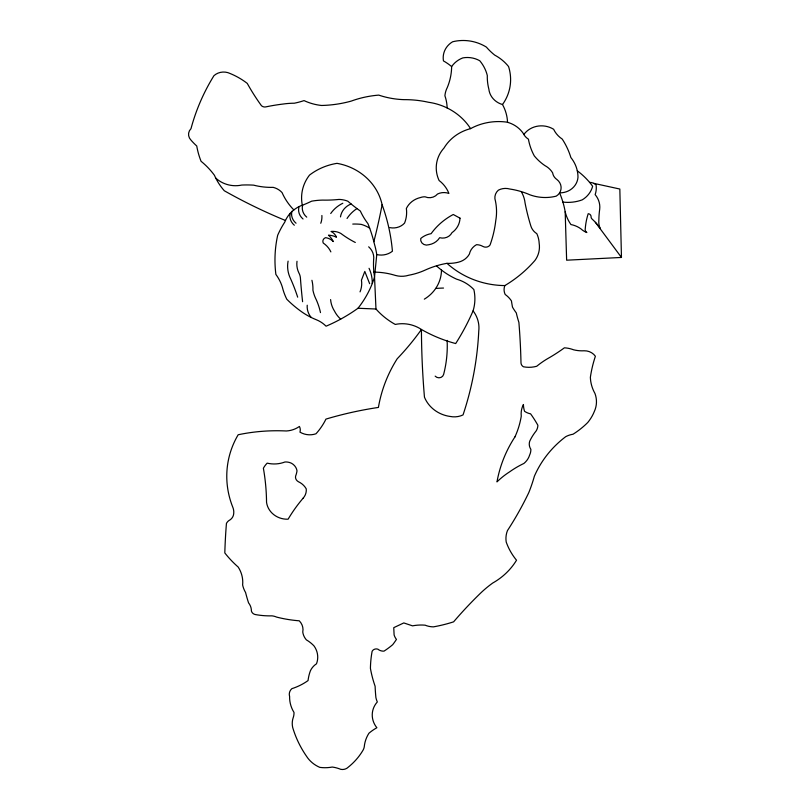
<?xml version="1.0" encoding="UTF-8"?>
<svg xmlns="http://www.w3.org/2000/svg" width="810" height="810" viewBox="0 0 810 810"><rect width="100%" height="100%" fill="white"/><g stroke="black" fill="none" stroke-linecap="round" stroke-linejoin="round"><path stroke-width="1.21" d="M375.972 309.005L357.99 308.256A168.672 155.601 9.2 0 1 326.065 326.197A27.813 25.667 9.2 0 0 316.426 319.778A67.514 62.289 9.2 0 1 299.973 310.574A109.38 100.906 9.2 0 1 286.781 299.214A63.21 58.31 9.2 0 1 282.386 287.267A44.914 41.431 9.2 0 0 275.876 274.428A134.268 123.859 9.2 0 1 277.678 235.264A105.219 97.068 9.2 0 1 284.766 222.112A32.177 29.676 9.2 0 1 303.993 204.596A124.618 114.959 9.2 0 0 311.597 201.184A66.602 61.438 9.2 0 1 322.542 200.1A120.953 111.588 9.2 0 0 339.025 199.432A23.561 21.738 9.2 0 1 347.834 201.214A160.805 148.341 9.2 0 0 360.339 211.025A71.584 66.045 9.2 0 0 367.912 223.611A158.74 146.438 9.2 0 1 374.534 244.468A92.067 84.939 9.2 0 1 376.761 254.573L374.534 277.01L375.972 309.005A71.189 65.671 9.2 0 0 395.27 324.435A32.086 29.595 9.2 0 1 421.433 329.478A133.083 122.776 9.2 0 0 455.696 343.551A268.89 248.062 9.2 0 0 473.091 310.848A48.387 44.641 9.2 0 0 473.86 289.565A36.754 33.909 9.2 0 0 456.637 279.177A73.639 67.939 9.2 0 1 436.458 265.832M593.771 183.354L619.832 189.034L621.462 257.448L566.635 260.192L565.178 211.724A100.086 92.33 9.2 0 0 559.609 192.861A18.681 17.233 9.2 0 0 577.976 177.42A34.678 31.995 9.2 0 0 570.868 157.535A77.254 71.27 9.2 0 0 562.221 139.067A24.502 22.599 9.2 0 1 553.635 129.266A21.698 20.017 9.2 0 0 523.867 134.511M595.401 222.315L621.462 257.448M369.654 283.713L364.814 271.441L361.452 280.179A25.201 23.247 9.2 0 1 360.035 291.883M565.178 211.724A39.811 36.723 9.2 0 0 570.939 224.552A23.257 21.455 9.2 0 1 581.114 228.997A16.605 15.319 9.2 0 0 586.855 232.541A3.999 3.685 9.2 0 1 585.265 228.633A76.17 70.267 9.2 0 1 588.202 213.698A3.108 2.865 9.2 0 1 591.067 216.837A3.351 3.088 9.2 0 0 591.928 218.892A56.386 52.012 9.2 0 1 600.018 228.035A18.033 16.635 9.2 0 1 598.863 220.29A100.339 92.563 9.2 0 1 599.694 209.203A21.364 19.713 9.2 0 0 595.147 194.633A23.824 21.981 9.2 0 0 596.069 184.913A8.88 8.191 9.2 0 0 589.619 182.402M562.899 202.085A39.275 36.227 9.2 0 0 582.208 199.868A25.1 23.156 9.2 0 0 592.637 186.27A72.08 66.501 9.2 0 0 577.287 170.809M447.14 107.963A45.967 42.414 9.2 0 0 444.913 95.782A26.122 24.098 9.2 0 1 447.252 87.612A65.883 60.78 9.2 0 0 451.646 66.592A24.756 22.842 9.2 0 1 462.844 57.895A23.571 21.748 9.2 0 1 479.763 60.74A39.781 36.693 9.2 0 1 487.306 75.522A56.295 51.931 9.2 0 0 488.845 89.09A18.873 17.405 9.2 0 0 502.504 104.53A45.249 41.745 9.2 0 1 507.546 122.31M451.646 66.592A52.144 48.104 9.2 0 0 443.455 60.902A21.08 19.45 9.2 0 1 452.638 41.766A41.026 37.847 9.2 0 1 486.364 47.081A62.542 57.702 9.2 0 0 494.697 55.1A44.185 40.763 9.2 0 1 508.569 66.552A49.582 45.735 9.2 0 1 502.504 104.53M389.853 227.64A15.38 14.185 9.2 0 0 404.554 223.114A33.342 30.76 9.2 0 0 406.357 208.484A21.728 20.037 9.2 0 1 420.532 197.519A11.867 10.955 9.2 0 1 425.078 196.82A10.368 9.558 9.2 0 0 437.522 194.025A13.679 12.616 9.2 0 1 448.902 193.438A30.851 28.461 9.2 0 0 439.101 180.508A33.898 31.276 9.2 0 1 444.001 148.058A45.542 42.019 9.2 0 1 470.58 128.638A56.204 51.85 9.2 0 1 506.959 122.148A27.469 25.343 9.2 0 1 523.341 133.528A13.932 12.849 9.2 0 0 528.424 139.168A61.013 56.295 9.2 0 0 534.306 155.915A49.997 46.119 9.2 0 0 544.806 165.534A19.825 18.286 9.2 0 1 552.653 172.884A10.307 9.507 9.2 0 0 556.895 179.506A11.198 10.327 9.2 0 1 556.267 196.121A41.462 38.252 9.2 0 1 529.932 194.815A73.052 67.392 9.2 0 0 509.875 189.034A14.539 13.416 9.2 0 0 498.373 190.168A11.38 10.5 9.2 0 0 495.467 201.113A60.973 56.255 9.2 0 1 495.74 220.765A126.249 116.468 9.2 0 1 490.05 244.984A5.285 4.87 9.2 0 1 482.871 246.422A12.18 11.239 9.2 0 0 476.483 244.691A15.643 14.438 9.2 0 0 469.385 254.077A17.901 16.514 9.2 0 1 458.308 262.217A37.24 34.354 9.2 0 1 446.806 263.351A87.784 80.99 9.2 0 0 425.412 269.983A68.698 63.372 9.2 0 1 408.675 275.248A21.819 20.128 9.2 0 1 395.493 275.461A67.605 62.37 9.2 0 0 373.886 272.13M470.58 128.638A57.53 53.065 9.2 0 0 428.551 102.283A99.64 91.925 9.2 0 0 404.079 99.65A81.051 74.773 9.2 0 1 378.756 95.114A99.529 91.814 9.2 0 0 351.246 101.088A114.19 105.341 9.2 0 1 321.56 105.472A50.504 46.595 9.2 0 1 304.054 100.602A78.833 72.728 9.2 0 1 294.324 103.214A75.117 69.295 9.2 0 0 283.075 104.044A194.896 179.8 9.2 0 0 266.085 106.829A4.627 4.263 9.2 0 1 261.407 105.644A228.147 210.478 9.2 0 1 247.273 83.41A70.126 64.689 9.2 0 0 227.823 72.617A14.226 13.132 9.2 0 0 213.951 75.674A228.643 210.934 9.2 0 0 190.988 128.689A9.042 8.343 9.2 0 0 191.079 140.231A67.139 61.935 9.2 0 0 196.749 145.992A85.698 79.056 9.2 0 0 201.062 161.281A77.233 71.25 9.2 0 1 214.427 175.284A62.694 57.844 9.2 0 0 224.299 190.755A516.132 476.148 9.2 0 0 285.454 220.482M521.255 191.595A32.268 29.767 9.2 0 1 525.082 203.057A242.069 223.317 9.2 0 0 530.894 226.132A14.388 13.274 9.2 0 0 536.817 233.675A29.666 27.368 9.2 0 1 539.176 243.375A26.527 24.472 9.2 0 1 534.985 260.405A130.694 120.579 9.2 0 1 504.853 285.576A12.707 11.725 9.2 0 0 505.187 294.475A25.232 23.277 9.2 0 1 511.434 300.885A166.951 154.022 9.2 0 0 512.507 307.172A61.955 57.156 9.2 0 0 516.294 312.903A125.925 116.164 9.2 0 0 518.896 322.441A782.976 722.317 9.2 0 1 520.992 362.961A5.174 4.769 9.2 0 0 523.462 366.788A27.024 24.938 9.2 0 0 536.716 366.262A89.495 82.569 9.2 0 1 549.869 357.362A182.068 167.964 9.2 0 0 564.398 347.824A27.763 25.616 9.2 0 1 573.541 349.788A32.947 30.395 9.2 0 0 584.131 350.781A12.676 11.694 9.2 0 1 595.39 356.258A141.882 130.886 9.2 0 0 590.369 377.328A39.892 36.804 9.2 0 0 594.965 393.478A27.175 25.08 9.2 0 1 594.337 411.47A47.253 43.588 9.2 0 1 587.766 422.486A88.351 81.506 9.2 0 1 573.055 434.221A23.601 21.779 9.2 0 0 565.704 436.681A110.109 101.574 9.2 0 0 534.347 476.3A180.741 166.738 9.2 0 1 528.778 492.632A378.857 349.515 9.2 0 1 507.445 530.611A25.485 23.51 9.2 0 0 506.199 541.991A64.476 59.474 9.2 0 0 516.517 560.226A70.227 64.79 9.2 0 1 492.723 583.028A117.683 108.57 9.2 0 0 480.178 593.517A462.996 427.133 9.2 0 0 453.61 621.837A143.795 132.658 9.2 0 1 433.431 626.859A20.878 19.258 9.2 0 1 425.139 625.178A42.849 39.528 9.2 0 0 412.543 625.846L403.795 622.93L393.751 627.659L394.106 634.908A14.772 13.628 9.2 0 0 396.444 639.404A85.981 79.319 9.2 0 1 392.688 644.689A84.574 78.023 9.2 0 1 384.011 651.129A8.181 7.543 9.2 0 1 377.865 649.164A4.738 4.374 9.2 0 0 372.114 651.311A122.472 112.985 9.2 0 0 370.423 668.361A129.762 119.708 9.2 0 0 375.111 686.262A219.601 202.591 9.2 0 0 375.891 697.481A24.573 22.67 9.2 0 0 377.328 701.946A22.447 20.706 9.2 0 0 376.873 727.734A51.597 47.598 9.2 0 0 368.935 733.232A35.387 32.643 9.2 0 0 364.257 746.79A11.937 11.016 9.2 0 1 362.86 750.485A68.303 63.008 9.2 0 1 348.27 767.161A8.11 7.482 9.2 0 1 340.726 769.328A31.428 28.998 9.2 0 0 332.252 767.05A36.592 33.757 9.2 0 1 319.839 767.384A29.069 26.821 9.2 0 1 306.453 756.155A109.674 101.179 9.2 0 1 292.693 727.501A21.111 19.47 9.2 0 1 293.2 717.66A16.18 14.924 9.2 0 0 293.99 712.415A32.511 30 9.2 0 1 289.605 696.468A8.586 7.918 9.2 0 1 291.853 688.672A58.846 54.28 9.2 0 0 308.053 680.572A49.43 45.603 9.2 0 1 310.392 670.812A18.509 17.081 9.2 0 1 316.487 663.795A21.465 19.804 9.2 0 0 314.047 645.965A33.807 31.185 9.2 0 0 306.372 639.87A16.17 14.924 9.2 0 1 302.768 632.033A13.78 12.717 9.2 0 0 299.244 620.804A121.186 111.79 9.2 0 1 276.575 617.078A14.064 12.97 9.2 0 0 271.897 615.853A74.358 68.597 9.2 0 1 255.484 614.577A4.992 4.607 9.2 0 1 251.404 610.963A14.367 13.254 9.2 0 0 248.559 602.863A169.725 156.583 9.2 0 1 245.582 592.515A28.208 26.021 9.2 0 1 242.625 584.952A31.387 28.957 9.2 0 0 238.191 567.061A106.525 98.273 9.2 0 1 224.815 552.936A655.158 604.412 9.2 0 1 226.435 523.452A8.444 7.796 9.2 0 1 229.888 519.979A9.447 8.707 9.2 0 0 233.503 514.887A15.086 13.922 9.2 0 0 232.612 506.756A95.145 87.774 9.2 0 1 238.17 434.757A177.552 163.802 9.2 0 1 286.386 430.981A24.502 22.609 9.2 0 0 299.406 426.455A8.525 7.867 9.2 0 1 299.953 432.125A17.931 16.544 9.2 0 0 315.991 433.775A71.614 66.066 9.2 0 0 325.954 419.094A363.224 335.087 9.2 0 1 378.412 407.43A153.272 141.406 9.2 0 1 397.204 358.759A292.461 269.801 9.2 0 0 421.433 329.478A970.876 895.668 9.2 0 0 424.46 397.183A31.61 29.16 9.2 0 0 450.127 416.451A19.46 17.952 9.2 0 0 463.036 414.923A365.837 337.497 9.2 0 0 478.761 331.057A31.347 28.917 9.2 0 0 473.091 310.848M504.853 285.576A82.124 75.765 9.2 0 1 447.019 263.361M376.761 254.573A17.749 16.372 9.2 0 0 392.425 251.221A206.844 190.816 9.2 0 0 382.117 204.748A55.09 50.828 9.2 0 0 336.98 163.347A60.618 55.92 9.2 0 0 309.511 175.102A42.95 39.629 9.2 0 0 302.464 205.932M382.117 204.748A725.851 669.627 9.2 0 1 373.845 241.674M215.713 178.058A27.489 25.353 9.2 0 0 241.755 185.055A101.473 93.616 9.2 0 1 253.621 185.146A65.185 60.142 9.2 0 0 273.173 187.363A16.838 15.532 9.2 0 1 282.083 192.618A61.064 56.335 9.2 0 0 293.848 209.932M306.737 217.141A12.97 11.958 9.2 0 1 302.616 205.244M303.031 218.983A12.97 11.958 9.2 0 1 298.91 207.087M296.025 223.216A12.97 11.958 9.2 0 1 291.904 211.319M294.324 225.22A12.97 11.958 9.2 0 1 290.203 213.334M311.182 317.449A18.731 17.273 9.2 0 1 307.223 305.218M288.097 261.134A31.853 29.383 9.2 0 0 289.686 276.747A203.037 187.312 9.2 0 1 297.675 297.169M330.865 251.89A22.042 20.331 9.2 0 0 323.271 243.061A4.293 3.959 9.2 0 1 325.671 237.664A12.93 11.927 9.2 0 1 333.285 241.552A22.781 21.009 9.2 0 0 328.495 235.173A17.658 16.291 9.2 0 1 336.474 237.259A11.026 10.176 9.2 0 0 331.057 231.457A15.279 14.094 9.2 0 1 340.848 233.442A94.294 86.994 9.2 0 0 355.296 242.473M321.884 215.49A21.769 20.088 9.2 0 1 320.77 223.266M330.723 213.516A33.352 30.77 9.2 0 1 342.812 203.259M340.473 216.898A18.549 17.121 9.2 0 1 351.105 203.968M347.044 218.457A37.27 34.385 9.2 0 1 356.967 208.565M352.755 224.076A54.017 49.835 9.2 0 1 361.128 224.36A29.504 27.216 9.2 0 1 369.674 228.187M368.682 246.817A16.079 14.833 9.2 0 1 373.623 259.818A91.074 84.017 9.2 0 0 374.534 277.01A109.482 100.997 9.2 0 1 357.99 308.256M369.046 268.302A38.627 35.63 9.2 0 1 372.256 283.53M297.007 261.286A23.034 21.252 9.2 0 0 298.9 272.96A14.246 13.142 9.2 0 1 300.409 277.962A691.102 637.561 9.2 0 0 302.596 301.695M311.921 280.29A41.057 37.878 9.2 0 1 312.923 290.142A42.12 38.86 9.2 0 0 316.275 299.751A72.211 66.622 9.2 0 1 320.487 312.599M330.601 299.589A28.097 25.92 9.2 0 0 334.56 311.202A28.573 26.365 9.2 0 0 340.676 319.13M435.689 288.471A124.679 115.02 9.2 0 1 443.526 288.056M441.48 270.074A38.951 35.934 9.2 0 1 424.318 299.163M447.12 340.413A131.787 121.581 9.2 0 1 443.596 374.524A4.88 4.506 9.2 0 1 435.162 376.134M459.999 218.163L453.266 214.498A68.374 63.079 9.2 0 0 431.123 233.665A21.698 20.017 9.2 0 0 420.734 238.484A5.903 5.447 9.2 0 0 428.814 244.731A16.129 14.884 9.2 0 0 439.658 237.694A10.56 9.74 9.2 0 0 451.97 232.683A21.131 19.491 9.2 0 0 459.999 218.163M514.927 436.934A140.535 129.651 9.2 0 0 496.986 481.889A81.547 75.229 9.2 0 1 509.632 471.835A97.352 89.809 9.2 0 1 523.928 463.431A19.845 18.306 9.2 0 0 529.699 454.876A15.046 13.881 9.2 0 0 530.864 449.337A10.692 9.862 9.2 0 1 529.71 441.227A55.333 51.05 9.2 0 1 536.129 430.971A13.122 12.099 9.2 0 0 537.88 425.28A122.087 112.63 9.2 0 0 530.59 413.829A15.451 14.256 9.2 0 1 524.556 411.298A28.39 26.193 9.2 0 1 523.412 404.504A23.824 21.981 9.2 0 0 521.265 416.148A94.476 87.156 9.2 0 1 514.927 436.934M303.072 498.251A167.842 154.842 9.2 0 0 288.117 519.19A20.26 18.691 9.2 0 1 266.541 502.301A239.638 221.069 9.2 0 0 263.382 468.231A26.781 24.705 9.2 0 1 267.168 463.148A28.38 26.183 9.2 0 0 284.948 461.994A11.856 10.935 9.2 0 1 291.62 463.34A10.955 10.105 9.2 0 1 297.007 470.843A28.148 25.971 9.2 0 1 295.599 476.128A5.609 5.174 9.2 0 0 298.363 481.697A17.263 15.927 9.2 0 1 306.241 488.865A13.942 12.869 9.2 0 1 303.072 498.251"/></g></svg>
